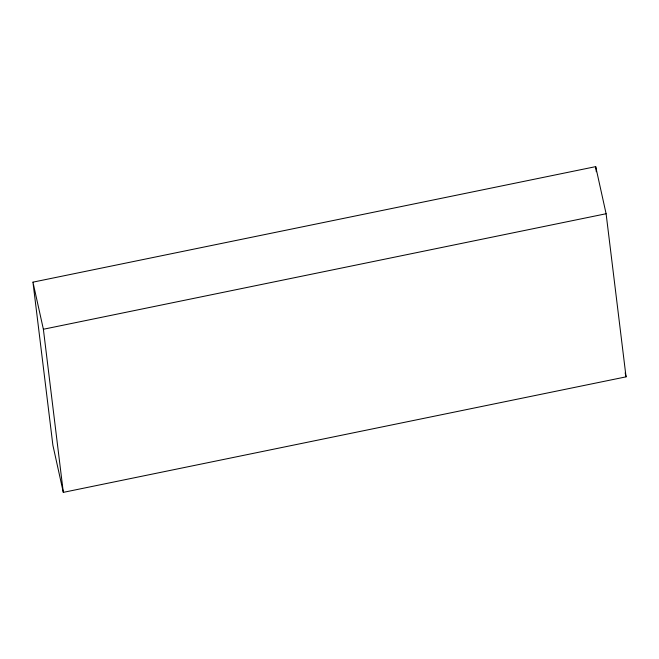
<?xml version="1.0" encoding="UTF-8"?>
<svg xmlns="http://www.w3.org/2000/svg" width="659" height="659" viewBox="0 0 659 659"><rect width="100%" height="100%" fill="white"/><g stroke="black" fill="none" stroke-linecap="round" stroke-linejoin="round"><path stroke-width="0.99" d="M32.95 282.151L595.687 166.636L606.107 213.738L626.05 376.849L63.313 492.364L52.893 445.262L32.95 282.151L43.379 329.253L63.313 492.364M43.379 329.253L606.107 213.738M625.16 372.846L626.05 376.849M595.687 166.636L596.304 171.735"/></g></svg>
